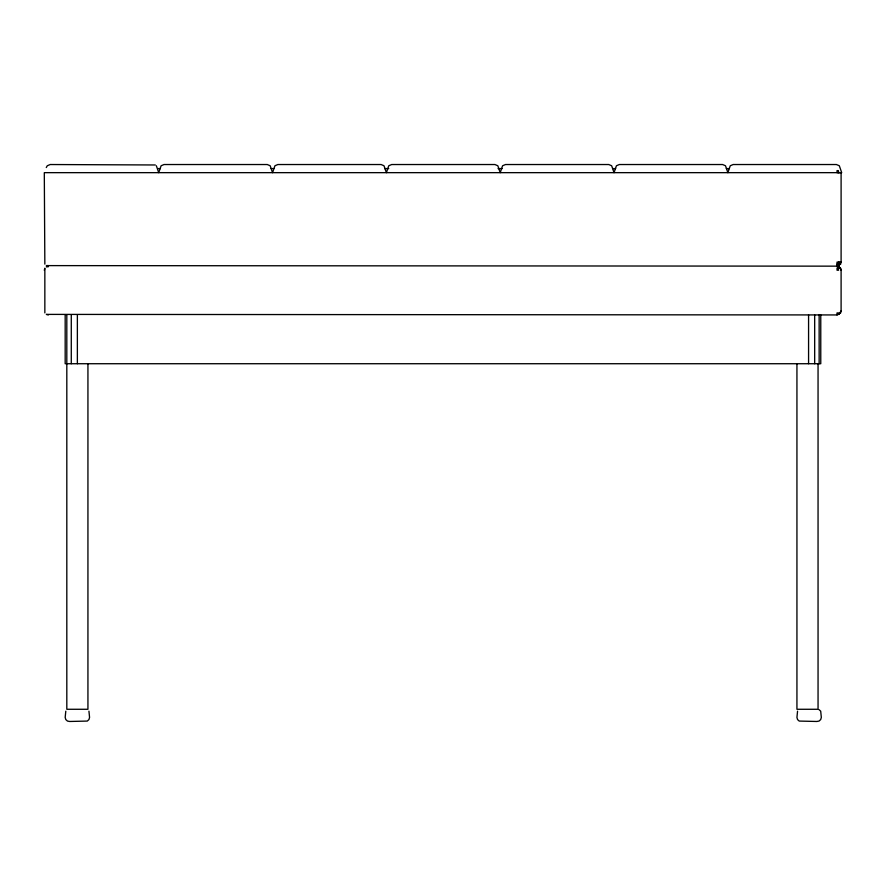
<?xml version="1.0" encoding="UTF-8"?>
<svg xmlns="http://www.w3.org/2000/svg" width="886" height="886" viewBox="0 0 886 886"><rect width="100%" height="100%" fill="white"/><g stroke="black" fill="none" stroke-linecap="round" stroke-linejoin="round"><path stroke-width="1.33" d="M838.588 262.09L837.813 265.612M839.917 262.09L838.477 265.612M840.792 262.09L838.92 265.612M44.3 270.308L44.843 268.192L44.843 312.913M48.365 266.154L46.338 266.708L48.365 266.708L48.365 265.612L46.338 265.612L837.037 266.154L840.559 264.128L841.102 262.09L841.102 172.659M48.365 314.94L46.338 314.397L837.037 314.94L840.559 312.913L841.102 310.875L841.102 270.219L840.559 268.192L837.037 266.154M65.797 711.181L65.176 717.405L65.797 719.565L67.469 721.071L69.673 721.47L87.282 721.071L88.943 719.565L89.564 717.405L88.943 711.181M797.555 711.181L796.935 717.405L797.555 719.565L799.216 721.071L816.826 721.47L819.041 721.071L820.702 719.565L821.322 717.405L820.702 711.181L819.041 709.675M837.813 314.397L838.389 312.913L837.037 312.913L837.037 314.94M46.271 167.543L47.29 165.748L50.192 164.53L155.294 164.973M838.477 314.397L839.529 312.913L840.559 312.913M838.92 314.397L841.102 310.875M838.588 172.659L838.389 170.621L837.037 170.621L837.037 172.659L839.917 172.659M157.675 168.595L160.444 168.595M271.127 168.595L273.896 168.595M384.59 168.595L388.744 168.595M498.043 168.595L502.196 168.595M612.89 168.595L615.659 168.595M726.343 168.595L729.112 168.595M44.898 172.659L841.7 172.659L839.308 165.748L836.406 164.53L733.165 164.53L730.263 165.748L727.871 172.659L725.479 165.748L722.577 164.53L619.336 164.53L616.434 165.748L614.042 172.659L611.65 165.748L608.748 164.53L505.507 164.53L502.606 165.748L500.213 172.659L497.821 165.748L494.92 164.53L391.678 164.53L388.777 165.748L386.385 172.659L383.992 165.748L381.091 164.53L277.85 164.53L274.948 165.748L272.556 172.659L270.164 165.748L267.262 164.53L164.021 164.53L161.119 165.748L158.727 172.659L156.335 165.748M841.102 262.09L837.037 262.09L837.037 266.708L839.064 266.708M837.037 264.128L840.559 264.128M837.037 265.612L839.064 265.612M838.92 266.708L840.559 268.192M841.102 270.219L840.293 268.192M837.037 314.397L839.064 314.397M838.477 266.708L839.529 268.192L837.037 268.192L837.037 270.219L838.588 270.23L837.813 266.708M44.843 264.128L44.3 172.659M820.768 314.94L820.768 363.725L65.176 363.725L65.176 314.94M819.14 314.94L819.14 363.725M818.055 363.725L818.055 709.276L796.935 709.276L796.935 363.725M814.677 314.94L814.677 363.725M808.575 314.94L808.575 363.725M87.936 363.725L87.936 709.276L66.815 709.276L66.815 314.94M77.37 314.94L77.37 363.725M71.279 314.94L71.279 363.725"/></g></svg>
